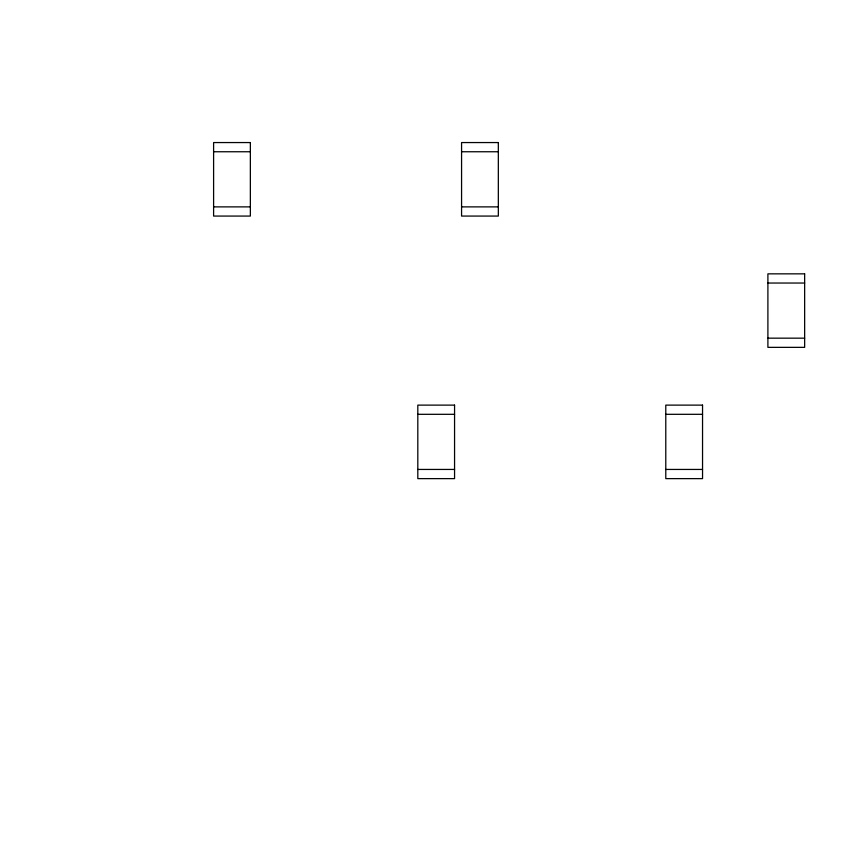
<?xml version="1.0" encoding="UTF-8"?>
<svg xmlns="http://www.w3.org/2000/svg" width="847" height="847" viewBox="0 0 847 847"><rect width="100%" height="100%" fill="white"/><g stroke="black" fill="none" stroke-linecap="round" stroke-linejoin="round"><path stroke-width="1.27" d="M213.603 151.751L250.352 151.751M461.573 151.751L498.332 151.751M213.603 206.88L250.352 206.88M461.573 206.88L498.332 206.88M767.901 283.036L804.65 283.036M767.901 338.165L804.65 338.165M417.815 414.31L454.564 414.31M665.784 414.31L702.544 414.31M417.815 469.439L454.564 469.439M665.784 469.439L702.544 469.439M250.352 142.561L213.603 142.561L213.603 216.07L250.352 216.07L250.352 142.561M498.332 142.561L461.573 142.561L461.573 216.07L498.332 216.07L498.332 142.561M804.65 273.846L767.901 273.846L767.901 347.355L804.65 347.355L804.65 273.846M454.564 405.12L417.815 405.12L417.815 478.629L454.564 478.629L454.564 405.12M702.544 405.12L665.784 405.12L665.784 478.629L702.544 478.629L702.544 405.12"/></g></svg>
